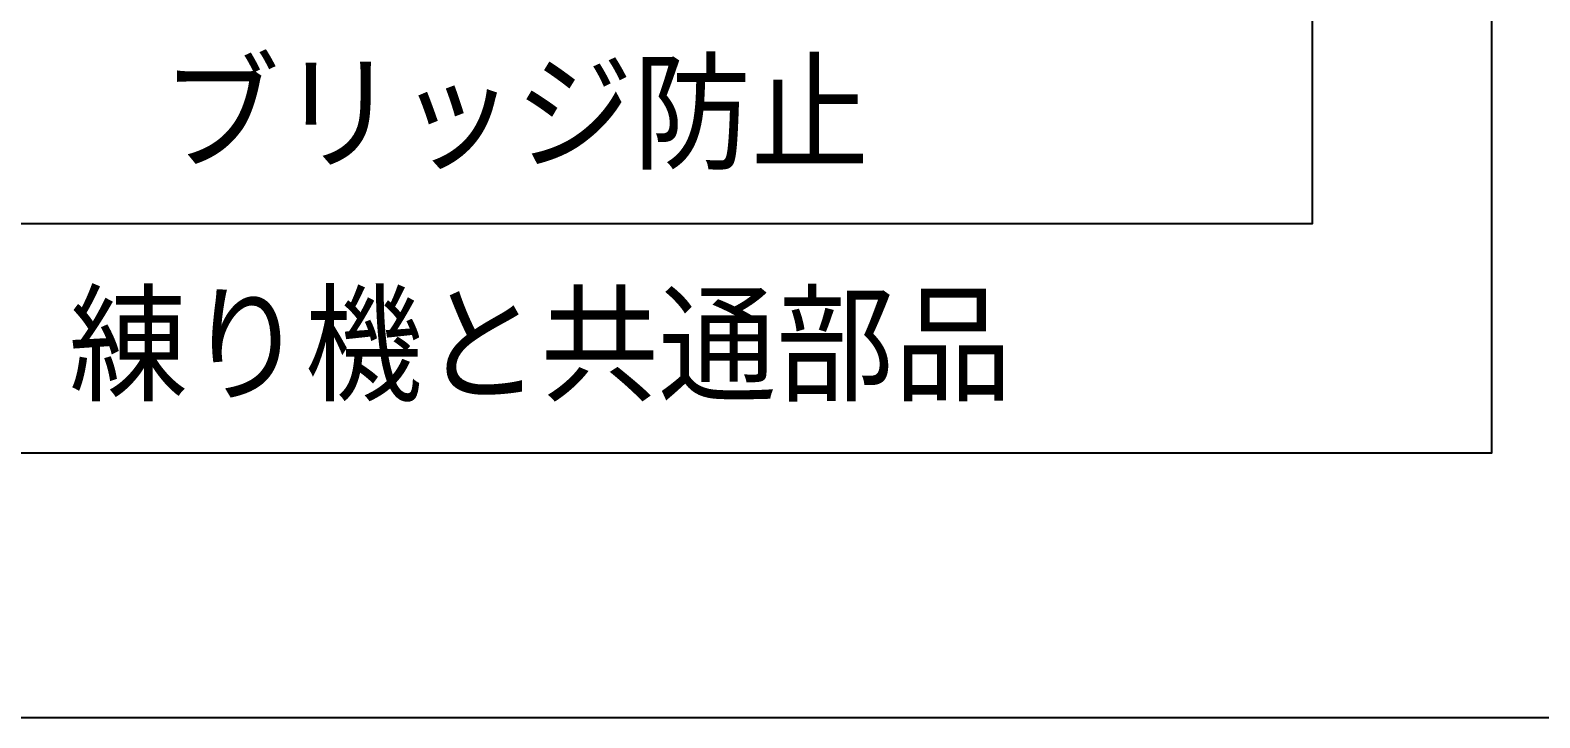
# Model space of a CAD drawing. Header units: millimetres. Extents: x 0 to 49006, y -7876 to 6995.
# Drawn here: x 13588 to 14856, y -7876 to -7299 of the extents above; entities that cross this region are included whole.
import ezdxf

# ---------------------------------------------------------------- set-up
doc = ezdxf.new("R2010")
doc.units = ezdxf.units.MM
doc.header["$LTSCALE"] = 3.2
doc.layers.add('08_DIM', color=3, linetype='Continuous', lineweight=13)
doc.styles.add('KSS_TXT', font='txt.shx', dxfattribs={"bigfont": 'extfont2.shx'})

msp = doc.modelspace()

# ---------------------------------------------------------------- linework, layer by layer
at = {"color": 3}
for points in [[(9237.241, -627.828), (16824.146, -627.828), (16824.146, -7876.008), (9237.241, -7876.008)], [(12819.039, -7653.62), (14815.557, -7653.62), (14815.557, -5718.073), (12819.039, -5718.073)], [(13080.62, -7461.128), (14664.932, -7461.128), (14664.932, -6454.44), (13080.62, -6454.44)]]:
    msp.add_lwpolyline(points, close=True, dxfattribs=at)

# ---------------------------------------------------------------- texts
at = {"layer": '08_DIM', "style": 'KSS_TXT'}
for s, p in [('ブリッジ防止', (13698.318, -7415.909)), ('練り機と共通部品', (13620.552, -7610.449))]:
    msp.add_text(s, height=90, dxfattribs=at).set_placement(p)

doc.saveas('drawing.dxf')
